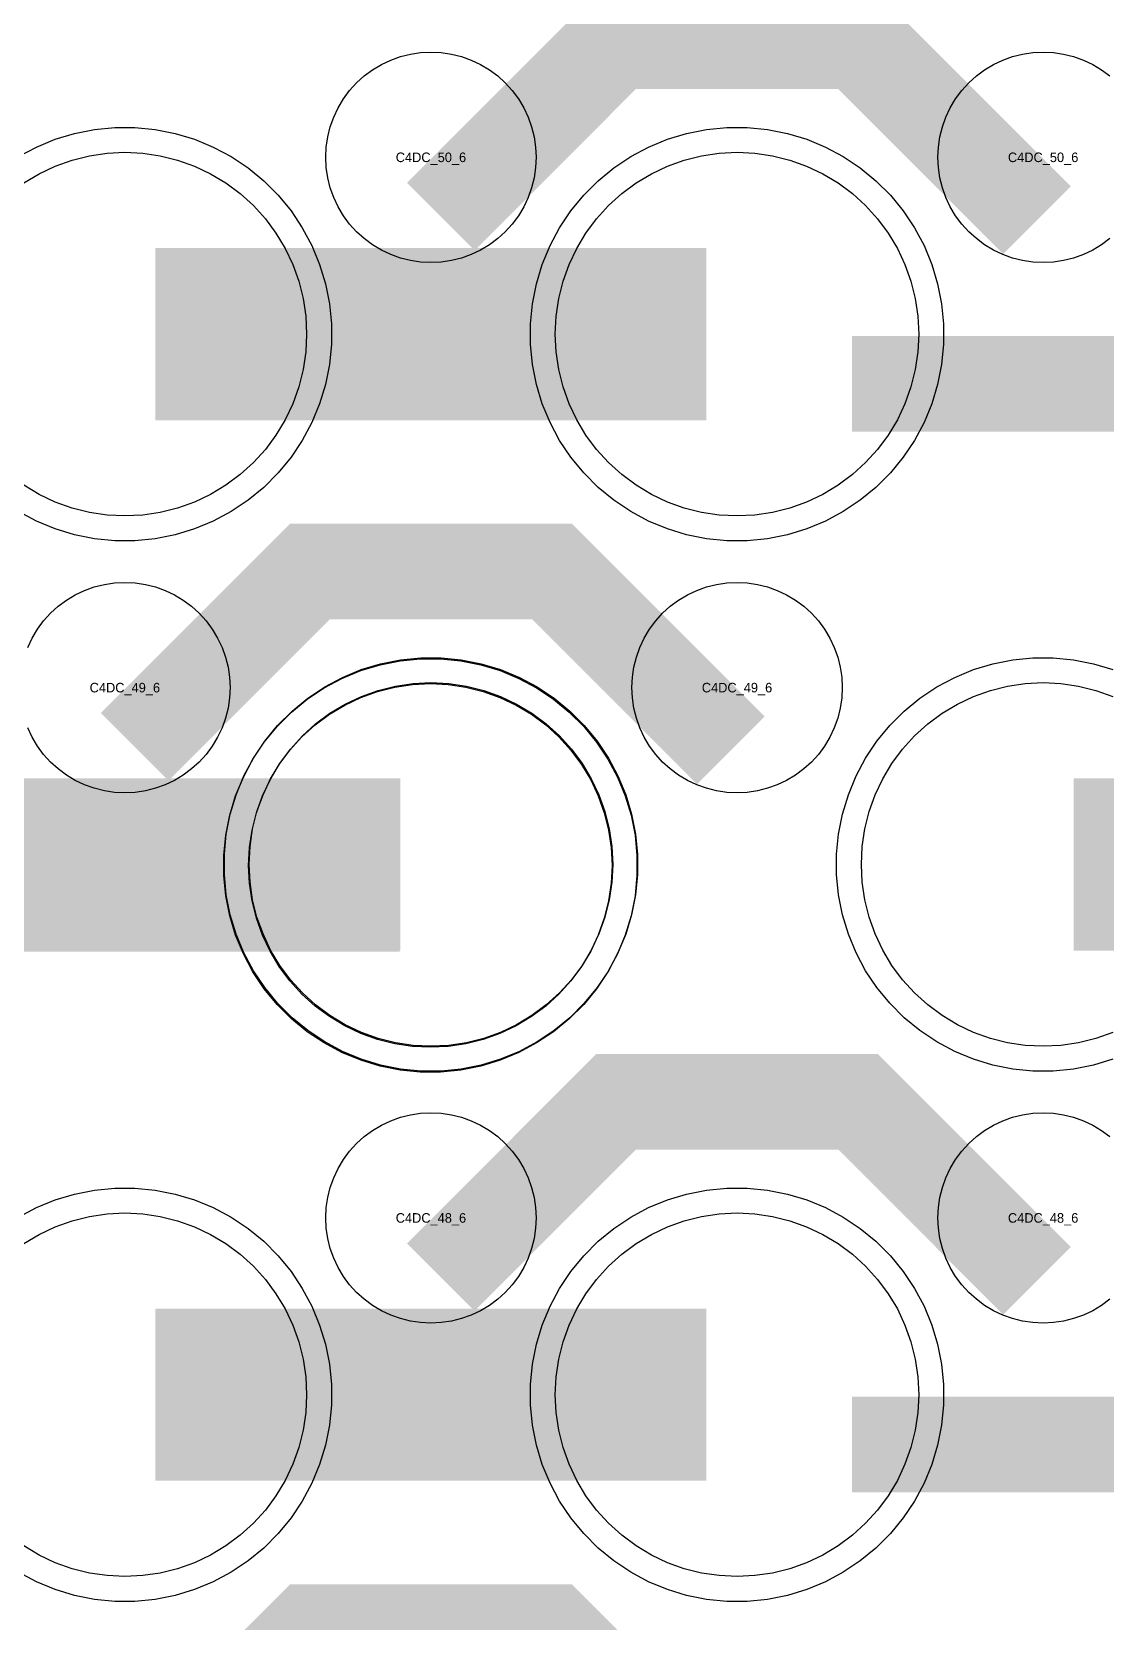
# Model space of a CAD drawing. Extents: x -11880 to 11880, y -14992 to 14992.
# Drawn here: x -10104.3 to -9823.5, y -8247.9 to -7832.4 of the extents above; entities that cross this region are included whole.
import ezdxf
from ezdxf.enums import TextEntityAlignment as Align

# ---------------------------------------------------------------- set-up
doc = ezdxf.new("R2010")
doc.units = 0
doc.header["$MEASUREMENT"] = 0
for name, color, linetype in [('GDS_775_DT_237', 138, 'CONTINUOUS'), ('RDL1_FS', 34, 'CONTINUOUS'), ('RDL_BS', 160, 'CONTINUOUS')]:
    doc.layers.add(name, color=color, linetype=linetype)

msp = doc.modelspace()

# ---------------------------------------------------------------- linework, layer by layer
at = {"layer": 'RDL1_FS'}
for points in [[(-10106.395, -7871.858), (-10102.395, -7869.46), (-10098.181, -7867.468), (-10093.791, -7865.896), (-10089.268, -7864.764), (-10084.657, -7864.08), (-10080, -7863.851), (-10075.343, -7864.08), (-10070.732, -7864.764), (-10066.209, -7865.896), (-10061.819, -7867.468), (-10057.605, -7869.46), (-10053.605, -7871.858), (-10049.86, -7874.636), (-10046.406, -7877.766), (-10043.276, -7881.22), (-10040.498, -7884.965), (-10038.1, -7888.965), (-10036.108, -7893.179), (-10034.536, -7897.569), (-10033.404, -7902.092), (-10032.72, -7906.703), (-10032.491, -7911.36), (-10032.72, -7916.017), (-10033.404, -7920.628), (-10034.536, -7925.151), (-10036.108, -7929.541), (-10038.1, -7933.755), (-10040.498, -7937.755), (-10043.276, -7941.5), (-10046.406, -7944.954), (-10049.86, -7948.084), (-10053.605, -7950.862), (-10057.605, -7953.26), (-10061.819, -7955.252), (-10066.209, -7956.824), (-10070.732, -7957.956), (-10075.343, -7958.64), (-10080, -7958.869), (-10084.657, -7958.64), (-10089.268, -7957.956), (-10093.791, -7956.824), (-10098.181, -7955.252), (-10102.395, -7953.26), (-10106.395, -7950.862)], [(-9821.819, -8093.817), (-9826.209, -8095.389), (-9830.732, -8096.521), (-9835.343, -8097.205), (-9840, -8097.434), (-9844.657, -8097.205), (-9849.268, -8096.521), (-9853.791, -8095.389), (-9858.181, -8093.817), (-9862.395, -8091.825), (-9866.395, -8089.427), (-9870.14, -8086.649), (-9873.594, -8083.519), (-9876.724, -8080.065), (-9879.502, -8076.32), (-9881.9, -8072.32), (-9883.892, -8068.106), (-9885.464, -8063.716), (-9886.596, -8059.193), (-9887.28, -8054.582), (-9887.509, -8049.925), (-9887.28, -8045.268), (-9886.596, -8040.657), (-9885.464, -8036.134), (-9883.892, -8031.744), (-9881.9, -8027.53), (-9879.502, -8023.53), (-9876.724, -8019.785), (-9873.594, -8016.331), (-9870.14, -8013.201), (-9866.395, -8010.423), (-9862.395, -8008.025), (-9858.181, -8006.033), (-9853.791, -8004.461), (-9849.268, -8003.329), (-9844.657, -8002.645), (-9840, -8002.416), (-9835.343, -8002.645), (-9830.732, -8003.329), (-9826.209, -8004.461), (-9821.819, -8006.033)], [(-10106.395, -8148.988), (-10102.395, -8146.59), (-10098.181, -8144.598), (-10093.791, -8143.026), (-10089.268, -8141.894), (-10084.657, -8141.21), (-10080, -8140.981), (-10075.343, -8141.21), (-10070.732, -8141.894), (-10066.209, -8143.026), (-10061.819, -8144.598), (-10057.605, -8146.59), (-10053.605, -8148.988), (-10049.86, -8151.766), (-10046.406, -8154.896), (-10043.276, -8158.35), (-10040.498, -8162.095), (-10038.1, -8166.095), (-10036.108, -8170.309), (-10034.536, -8174.699), (-10033.404, -8179.222), (-10032.72, -8183.833), (-10032.491, -8188.49), (-10032.72, -8193.147), (-10033.404, -8197.758), (-10034.536, -8202.281), (-10036.108, -8206.671), (-10038.1, -8210.885), (-10040.498, -8214.885), (-10043.276, -8218.63), (-10046.406, -8222.084), (-10049.86, -8225.214), (-10053.605, -8227.992), (-10057.605, -8230.39), (-10061.819, -8232.382), (-10066.209, -8233.954), (-10070.732, -8235.086), (-10075.343, -8235.77), (-10080, -8235.999), (-10084.657, -8235.77), (-10089.268, -8235.086), (-10093.791, -8233.954), (-10098.181, -8232.382), (-10102.395, -8230.39), (-10106.395, -8227.992)]]:
    msp.add_lwpolyline(points, dxfattribs=at)
for points in [[(-9920, -7958.869), (-9924.657, -7958.64), (-9929.268, -7957.956), (-9933.791, -7956.824), (-9938.181, -7955.252), (-9942.395, -7953.26), (-9946.395, -7950.862), (-9950.14, -7948.084), (-9953.594, -7944.954), (-9956.724, -7941.5), (-9959.502, -7937.755), (-9961.9, -7933.755), (-9963.892, -7929.541), (-9965.464, -7925.151), (-9966.596, -7920.628), (-9967.28, -7916.017), (-9967.509, -7911.36), (-9967.28, -7906.703), (-9966.596, -7902.092), (-9965.464, -7897.569), (-9963.892, -7893.179), (-9961.9, -7888.965), (-9959.502, -7884.965), (-9956.724, -7881.22), (-9953.594, -7877.766), (-9950.14, -7874.636), (-9946.395, -7871.858), (-9942.395, -7869.46), (-9938.181, -7867.468), (-9933.791, -7865.896), (-9929.268, -7864.764), (-9924.657, -7864.08), (-9920, -7863.851), (-9915.343, -7864.08), (-9910.732, -7864.764), (-9906.209, -7865.896), (-9901.819, -7867.468), (-9897.605, -7869.46), (-9893.605, -7871.858), (-9889.86, -7874.636), (-9886.406, -7877.766), (-9883.276, -7881.22), (-9880.498, -7884.965), (-9878.1, -7888.965), (-9876.108, -7893.179), (-9874.536, -7897.569), (-9873.404, -7902.092), (-9872.72, -7906.703), (-9872.491, -7911.36), (-9872.72, -7916.017), (-9873.404, -7920.628), (-9874.536, -7925.151), (-9876.108, -7929.541), (-9878.1, -7933.755), (-9880.498, -7937.755), (-9883.276, -7941.5), (-9886.406, -7944.954), (-9889.86, -7948.084), (-9893.605, -7950.862), (-9897.605, -7953.26), (-9901.819, -7955.252), (-9906.209, -7956.824), (-9910.732, -7957.956), (-9915.343, -7958.64)], [(-10000, -8097.434), (-10004.657, -8097.205), (-10009.268, -8096.521), (-10013.791, -8095.389), (-10018.181, -8093.817), (-10022.395, -8091.825), (-10026.395, -8089.427), (-10030.14, -8086.649), (-10033.594, -8083.519), (-10036.724, -8080.065), (-10039.502, -8076.32), (-10041.9, -8072.32), (-10043.892, -8068.106), (-10045.464, -8063.716), (-10046.596, -8059.193), (-10047.28, -8054.582), (-10047.509, -8049.925), (-10047.28, -8045.268), (-10046.596, -8040.657), (-10045.464, -8036.134), (-10043.892, -8031.744), (-10041.9, -8027.53), (-10039.502, -8023.53), (-10036.724, -8019.785), (-10033.594, -8016.331), (-10030.14, -8013.201), (-10026.395, -8010.423), (-10022.395, -8008.025), (-10018.181, -8006.033), (-10013.791, -8004.461), (-10009.268, -8003.329), (-10004.657, -8002.645), (-10000, -8002.416), (-9995.343, -8002.645), (-9990.732, -8003.329), (-9986.209, -8004.461), (-9981.819, -8006.033), (-9977.605, -8008.025), (-9973.605, -8010.423), (-9969.86, -8013.201), (-9966.406, -8016.331), (-9963.276, -8019.785), (-9960.498, -8023.53), (-9958.1, -8027.53), (-9956.108, -8031.744), (-9954.536, -8036.134), (-9953.404, -8040.657), (-9952.72, -8045.268), (-9952.491, -8049.925), (-9952.72, -8054.582), (-9953.404, -8059.193), (-9954.536, -8063.716), (-9956.108, -8068.106), (-9958.1, -8072.32), (-9960.498, -8076.32), (-9963.276, -8080.065), (-9966.406, -8083.519), (-9969.86, -8086.649), (-9973.605, -8089.427), (-9977.605, -8091.825), (-9981.819, -8093.817), (-9986.209, -8095.389), (-9990.732, -8096.521), (-9995.343, -8097.205)], [(-9920, -8235.999), (-9924.657, -8235.77), (-9929.268, -8235.086), (-9933.791, -8233.954), (-9938.181, -8232.382), (-9942.395, -8230.39), (-9946.395, -8227.992), (-9950.14, -8225.214), (-9953.594, -8222.084), (-9956.724, -8218.63), (-9959.502, -8214.885), (-9961.9, -8210.885), (-9963.892, -8206.671), (-9965.464, -8202.281), (-9966.596, -8197.758), (-9967.28, -8193.147), (-9967.509, -8188.49), (-9967.28, -8183.833), (-9966.596, -8179.222), (-9965.464, -8174.699), (-9963.892, -8170.309), (-9961.9, -8166.095), (-9959.502, -8162.095), (-9956.724, -8158.35), (-9953.594, -8154.896), (-9950.14, -8151.766), (-9946.395, -8148.988), (-9942.395, -8146.59), (-9938.181, -8144.598), (-9933.791, -8143.026), (-9929.268, -8141.894), (-9924.657, -8141.21), (-9920, -8140.981), (-9915.343, -8141.21), (-9910.732, -8141.894), (-9906.209, -8143.026), (-9901.819, -8144.598), (-9897.605, -8146.59), (-9893.605, -8148.988), (-9889.86, -8151.766), (-9886.406, -8154.896), (-9883.276, -8158.35), (-9880.498, -8162.095), (-9878.1, -8166.095), (-9876.108, -8170.309), (-9874.536, -8174.699), (-9873.404, -8179.222), (-9872.72, -8183.833), (-9872.491, -8188.49), (-9872.72, -8193.147), (-9873.404, -8197.758), (-9874.536, -8202.281), (-9876.108, -8206.671), (-9878.1, -8210.885), (-9880.498, -8214.885), (-9883.276, -8218.63), (-9886.406, -8222.084), (-9889.86, -8225.214), (-9893.605, -8227.992), (-9897.605, -8230.39), (-9901.819, -8232.382), (-9906.209, -8233.954), (-9910.732, -8235.086), (-9915.343, -8235.77)]]:
    msp.add_lwpolyline(points, close=True, dxfattribs=at)
for points in [[(-10071.998, -7911.36, 45, 45, 0), (-9999.998, -7911.36, 45, 45, 0)], [(-9999.998, -7911.36, 45, 45, 0), (-9927.998, -7911.36, 45, 45, 0)], [(-10151.998, -8049.925, 45, 45, 0), (-10079.998, -8049.925, 45, 45, 0)], [(-10079.998, -8049.925, 45, 45, 0), (-10007.998, -8049.925, 45, 45, 0)], [(-9831.998, -8049.925, 45, 45, 0), (-9759.998, -8049.925, 45, 45, 0)], [(-10071.998, -8188.49, 45, 45, 0), (-9999.998, -8188.49, 45, 45, 0)], [(-9999.998, -8188.49, 45, 45, 0), (-9927.998, -8188.49, 45, 45, 0)]]:
    msp.add_lwpolyline(points, format="xyseb", dxfattribs=at)
at = {"layer": 'RDL1_FS', "color": 241, "true_color": 0xf7abae}
msp.add_lwpolyline([(-10000.149, -8097.716), (-10004.806, -8097.487), (-10009.417, -8096.803), (-10013.94, -8095.671), (-10018.33, -8094.099), (-10022.544, -8092.107), (-10026.544, -8089.709), (-10030.289, -8086.931), (-10033.743, -8083.801), (-10036.873, -8080.347), (-10039.651, -8076.602), (-10042.049, -8072.602), (-10044.041, -8068.388), (-10045.613, -8063.998), (-10046.745, -8059.475), (-10047.429, -8054.864), (-10047.658, -8050.207), (-10047.429, -8045.55), (-10046.745, -8040.939), (-10045.613, -8036.416), (-10044.041, -8032.026), (-10042.049, -8027.812), (-10039.651, -8023.812), (-10036.873, -8020.067), (-10033.743, -8016.613), (-10030.289, -8013.483), (-10026.544, -8010.705), (-10022.544, -8008.307), (-10018.33, -8006.315), (-10013.94, -8004.743), (-10009.417, -8003.611), (-10004.806, -8002.927), (-10000.149, -8002.698), (-9995.492, -8002.927), (-9990.881, -8003.611), (-9986.358, -8004.743), (-9981.968, -8006.315), (-9977.754, -8008.307), (-9973.754, -8010.705), (-9970.009, -8013.483), (-9966.555, -8016.613), (-9963.425, -8020.067), (-9960.647, -8023.812), (-9958.249, -8027.812), (-9956.257, -8032.026), (-9954.685, -8036.416), (-9953.553, -8040.939), (-9952.869, -8045.55), (-9952.64, -8050.207), (-9952.869, -8054.864), (-9953.553, -8059.475), (-9954.685, -8063.998), (-9956.257, -8068.388), (-9958.249, -8072.602), (-9960.647, -8076.602), (-9963.425, -8080.347), (-9966.555, -8083.801), (-9970.009, -8086.931), (-9973.754, -8089.709), (-9977.754, -8092.107), (-9981.968, -8094.099), (-9986.358, -8095.671), (-9990.881, -8096.803), (-9995.492, -8097.487)], close=True, dxfattribs=at)
for points in [[(-10152.147, -8050.207, 45, 45, 0), (-10080.147, -8050.207, 45, 45, 0)], [(-10080.147, -8050.207, 45, 45, 0), (-10008.147, -8050.207, 45, 45, 0)]]:
    msp.add_lwpolyline(points, format="xyseb", dxfattribs=at)
at = {"layer": 'RDL_BS'}
for points in [[(-9997.438, -7880.674, 25, 25, 0), (-9951.623, -7834.859, 25, 25, 0), (-9918.07, -7834.859, 25, 25, 0)], [(-9841.599, -7881.573, 25, 25, 0), (-9888.313, -7834.859, 25, 25, 0), (-9918.071, -7834.859, 25, 25, 0)], [(-9889.984, -7924.373, 25, 25, 0), (-9780.719, -7924.373, 25, 25, 0)], [(-10077.438, -8019.239, 25, 25, 0), (-10031.623, -7973.424, 25, 25, 0), (-9998.07, -7973.424, 25, 25, 0)], [(-9921.599, -8020.138, 25, 25, 0), (-9968.313, -7973.424, 25, 25, 0), (-9998.071, -7973.424, 25, 25, 0)], [(-9997.438, -8157.804, 25, 25, 0), (-9951.623, -8111.989, 25, 25, 0), (-9918.07, -8111.989, 25, 25, 0)], [(-9841.599, -8158.703, 25, 25, 0), (-9888.313, -8111.989, 25, 25, 0), (-9918.071, -8111.989, 25, 25, 0)], [(-9889.984, -8201.503, 25, 25, 0), (-9780.719, -8201.503, 25, 25, 0)], [(-10077.438, -8296.369, 25, 25, 0), (-10031.623, -8250.554, 25, 25, 0), (-9998.07, -8250.554, 25, 25, 0)], [(-9921.599, -8297.268, 25, 25, 0), (-9968.313, -8250.554, 25, 25, 0), (-9998.071, -8250.554, 25, 25, 0)]]:
    msp.add_lwpolyline(points, format="xyseb", dxfattribs=at)
for points in [[(-10000, -7892.666), (-10002.693, -7892.534), (-10005.365, -7892.138), (-10007.984, -7891.481), (-10010.519, -7890.574), (-10012.956, -7889.422), (-10015.28, -7888.029), (-10017.443, -7886.426), (-10019.442, -7884.614), (-10021.254, -7882.615), (-10022.857, -7880.452), (-10024.25, -7878.128), (-10025.402, -7875.691), (-10026.309, -7873.156), (-10026.966, -7870.537), (-10027.362, -7867.865), (-10027.494, -7865.172), (-10027.362, -7862.479), (-10026.966, -7859.807), (-10026.309, -7857.188), (-10025.402, -7854.653), (-10024.25, -7852.216), (-10022.857, -7849.892), (-10021.254, -7847.729), (-10019.442, -7845.73), (-10017.443, -7843.918), (-10015.28, -7842.315), (-10012.956, -7840.922), (-10010.519, -7839.77), (-10007.984, -7838.863), (-10005.365, -7838.206), (-10002.693, -7837.81), (-10000, -7837.678), (-9997.307, -7837.81), (-9994.635, -7838.206), (-9992.016, -7838.863), (-9989.481, -7839.77), (-9987.044, -7840.922), (-9984.72, -7842.315), (-9982.557, -7843.918), (-9980.558, -7845.73), (-9978.746, -7847.729), (-9977.143, -7849.892), (-9975.75, -7852.216), (-9974.598, -7854.653), (-9973.691, -7857.188), (-9973.034, -7859.807), (-9972.638, -7862.479), (-9972.506, -7865.172), (-9972.638, -7867.865), (-9973.034, -7870.537), (-9973.691, -7873.156), (-9974.598, -7875.691), (-9975.75, -7878.128), (-9977.143, -7880.452), (-9978.746, -7882.615), (-9980.558, -7884.614), (-9982.557, -7886.426), (-9984.72, -7888.029), (-9987.044, -7889.422), (-9989.481, -7890.574), (-9992.016, -7891.481), (-9994.635, -7892.138), (-9997.307, -7892.534)], [(-9922.644, -7965.36), (-9927.938, -7964.843), (-9933.165, -7963.797), (-9938.205, -7962.266), (-9943.115, -7960.235), (-9947.777, -7957.743), (-9952.191, -7954.796), (-9956.292, -7951.434), (-9960.074, -7947.652), (-9963.436, -7943.551), (-9966.383, -7939.137), (-9968.875, -7934.475), (-9970.906, -7929.565), (-9972.437, -7924.525), (-9973.483, -7919.298), (-9974, -7914.004), (-9974, -7908.716), (-9973.483, -7903.422), (-9972.437, -7898.195), (-9970.906, -7893.155), (-9968.875, -7888.245), (-9966.383, -7883.583), (-9963.436, -7879.169), (-9960.074, -7875.068), (-9956.292, -7871.286), (-9952.191, -7867.924), (-9947.777, -7864.977), (-9943.115, -7862.485), (-9938.205, -7860.454), (-9933.165, -7858.923), (-9927.938, -7857.877), (-9922.644, -7857.36), (-9917.356, -7857.36), (-9912.062, -7857.877), (-9906.835, -7858.923), (-9901.795, -7860.454), (-9896.885, -7862.485), (-9892.223, -7864.977), (-9887.809, -7867.924), (-9883.708, -7871.286), (-9879.926, -7875.068), (-9876.564, -7879.169), (-9873.617, -7883.583), (-9871.125, -7888.245), (-9869.094, -7893.155), (-9867.563, -7898.195), (-9866.517, -7903.422), (-9866, -7908.716), (-9866, -7914.004), (-9866.517, -7919.298), (-9867.563, -7924.525), (-9869.094, -7929.565), (-9871.125, -7934.475), (-9873.617, -7939.137), (-9876.564, -7943.551), (-9879.926, -7947.652), (-9883.708, -7951.434), (-9887.809, -7954.796), (-9892.223, -7957.743), (-9896.885, -7960.235), (-9901.795, -7962.266), (-9906.835, -7963.797), (-9912.062, -7964.843), (-9917.356, -7965.36)], [(-9920, -8031.231), (-9922.693, -8031.099), (-9925.365, -8030.703), (-9927.984, -8030.046), (-9930.519, -8029.139), (-9932.956, -8027.987), (-9935.28, -8026.594), (-9937.443, -8024.991), (-9939.442, -8023.179), (-9941.254, -8021.18), (-9942.857, -8019.017), (-9944.25, -8016.693), (-9945.402, -8014.256), (-9946.309, -8011.721), (-9946.966, -8009.102), (-9947.362, -8006.43), (-9947.494, -8003.737), (-9947.362, -8001.044), (-9946.966, -7998.372), (-9946.309, -7995.753), (-9945.402, -7993.218), (-9944.25, -7990.781), (-9942.857, -7988.457), (-9941.254, -7986.294), (-9939.442, -7984.295), (-9937.443, -7982.483), (-9935.28, -7980.88), (-9932.956, -7979.487), (-9930.519, -7978.335), (-9927.984, -7977.428), (-9925.365, -7976.771), (-9922.693, -7976.375), (-9920, -7976.243), (-9917.307, -7976.375), (-9914.635, -7976.771), (-9912.016, -7977.428), (-9909.481, -7978.335), (-9907.044, -7979.487), (-9904.72, -7980.88), (-9902.557, -7982.483), (-9900.558, -7984.295), (-9898.746, -7986.294), (-9897.143, -7988.457), (-9895.75, -7990.781), (-9894.598, -7993.218), (-9893.691, -7995.753), (-9893.034, -7998.372), (-9892.638, -8001.044), (-9892.506, -8003.737), (-9892.638, -8006.43), (-9893.034, -8009.102), (-9893.691, -8011.721), (-9894.598, -8014.256), (-9895.75, -8016.693), (-9897.143, -8019.017), (-9898.746, -8021.18), (-9900.558, -8023.179), (-9902.557, -8024.991), (-9904.72, -8026.594), (-9907.044, -8027.987), (-9909.481, -8029.139), (-9912.016, -8030.046), (-9914.635, -8030.703), (-9917.307, -8031.099)], [(-10002.644, -8103.925), (-10007.938, -8103.408), (-10013.165, -8102.362), (-10018.205, -8100.831), (-10023.115, -8098.8), (-10027.777, -8096.308), (-10032.191, -8093.361), (-10036.292, -8089.999), (-10040.074, -8086.217), (-10043.436, -8082.116), (-10046.383, -8077.702), (-10048.875, -8073.04), (-10050.906, -8068.13), (-10052.437, -8063.09), (-10053.483, -8057.863), (-10054, -8052.569), (-10054, -8047.281), (-10053.483, -8041.987), (-10052.437, -8036.76), (-10050.906, -8031.72), (-10048.875, -8026.81), (-10046.383, -8022.148), (-10043.436, -8017.734), (-10040.074, -8013.633), (-10036.292, -8009.851), (-10032.191, -8006.489), (-10027.777, -8003.542), (-10023.115, -8001.05), (-10018.205, -7999.019), (-10013.165, -7997.488), (-10007.938, -7996.442), (-10002.644, -7995.925), (-9997.356, -7995.925), (-9992.062, -7996.442), (-9986.835, -7997.488), (-9981.795, -7999.019), (-9976.885, -8001.05), (-9972.223, -8003.542), (-9967.809, -8006.489), (-9963.708, -8009.851), (-9959.926, -8013.633), (-9956.564, -8017.734), (-9953.617, -8022.148), (-9951.125, -8026.81), (-9949.094, -8031.72), (-9947.563, -8036.76), (-9946.517, -8041.987), (-9946, -8047.281), (-9946, -8052.569), (-9946.517, -8057.863), (-9947.563, -8063.09), (-9949.094, -8068.13), (-9951.125, -8073.04), (-9953.617, -8077.702), (-9956.564, -8082.116), (-9959.926, -8086.217), (-9963.708, -8089.999), (-9967.809, -8093.361), (-9972.223, -8096.308), (-9976.885, -8098.8), (-9981.795, -8100.831), (-9986.835, -8102.362), (-9992.062, -8103.408), (-9997.356, -8103.925)], [(-10000, -8169.796), (-10002.693, -8169.664), (-10005.365, -8169.268), (-10007.984, -8168.611), (-10010.519, -8167.704), (-10012.956, -8166.552), (-10015.28, -8165.159), (-10017.443, -8163.556), (-10019.442, -8161.744), (-10021.254, -8159.745), (-10022.857, -8157.582), (-10024.25, -8155.258), (-10025.402, -8152.821), (-10026.309, -8150.286), (-10026.966, -8147.667), (-10027.362, -8144.995), (-10027.494, -8142.302), (-10027.362, -8139.609), (-10026.966, -8136.937), (-10026.309, -8134.318), (-10025.402, -8131.783), (-10024.25, -8129.346), (-10022.857, -8127.022), (-10021.254, -8124.859), (-10019.442, -8122.86), (-10017.443, -8121.048), (-10015.28, -8119.445), (-10012.956, -8118.052), (-10010.519, -8116.9), (-10007.984, -8115.993), (-10005.365, -8115.336), (-10002.693, -8114.94), (-10000, -8114.808), (-9997.307, -8114.94), (-9994.635, -8115.336), (-9992.016, -8115.993), (-9989.481, -8116.9), (-9987.044, -8118.052), (-9984.72, -8119.445), (-9982.557, -8121.048), (-9980.558, -8122.86), (-9978.746, -8124.859), (-9977.143, -8127.022), (-9975.75, -8129.346), (-9974.598, -8131.783), (-9973.691, -8134.318), (-9973.034, -8136.937), (-9972.638, -8139.609), (-9972.506, -8142.302), (-9972.638, -8144.995), (-9973.034, -8147.667), (-9973.691, -8150.286), (-9974.598, -8152.821), (-9975.75, -8155.258), (-9977.143, -8157.582), (-9978.746, -8159.745), (-9980.558, -8161.744), (-9982.557, -8163.556), (-9984.72, -8165.159), (-9987.044, -8166.552), (-9989.481, -8167.704), (-9992.016, -8168.611), (-9994.635, -8169.268), (-9997.307, -8169.664)], [(-9922.644, -8242.49), (-9927.938, -8241.973), (-9933.165, -8240.927), (-9938.205, -8239.396), (-9943.115, -8237.365), (-9947.777, -8234.873), (-9952.191, -8231.926), (-9956.292, -8228.564), (-9960.074, -8224.782), (-9963.436, -8220.681), (-9966.383, -8216.267), (-9968.875, -8211.605), (-9970.906, -8206.695), (-9972.437, -8201.655), (-9973.483, -8196.428), (-9974, -8191.134), (-9974, -8185.846), (-9973.483, -8180.552), (-9972.437, -8175.325), (-9970.906, -8170.285), (-9968.875, -8165.375), (-9966.383, -8160.713), (-9963.436, -8156.299), (-9960.074, -8152.198), (-9956.292, -8148.416), (-9952.191, -8145.054), (-9947.777, -8142.107), (-9943.115, -8139.615), (-9938.205, -8137.584), (-9933.165, -8136.053), (-9927.938, -8135.007), (-9922.644, -8134.49), (-9917.356, -8134.49), (-9912.062, -8135.007), (-9906.835, -8136.053), (-9901.795, -8137.584), (-9896.885, -8139.615), (-9892.223, -8142.107), (-9887.809, -8145.054), (-9883.708, -8148.416), (-9879.926, -8152.198), (-9876.564, -8156.299), (-9873.617, -8160.713), (-9871.125, -8165.375), (-9869.094, -8170.285), (-9867.563, -8175.325), (-9866.517, -8180.552), (-9866, -8185.846), (-9866, -8191.134), (-9866.517, -8196.428), (-9867.563, -8201.655), (-9869.094, -8206.695), (-9871.125, -8211.605), (-9873.617, -8216.267), (-9876.564, -8220.681), (-9879.926, -8224.782), (-9883.708, -8228.564), (-9887.809, -8231.926), (-9892.223, -8234.873), (-9896.885, -8237.365), (-9901.795, -8239.396), (-9906.835, -8240.927), (-9912.062, -8241.973), (-9917.356, -8242.49)]]:
    msp.add_lwpolyline(points, close=True, dxfattribs=at)
for points in [[(-9822.557, -7886.426), (-9824.72, -7888.029), (-9827.044, -7889.422), (-9829.481, -7890.574), (-9832.016, -7891.481), (-9834.635, -7892.138), (-9837.307, -7892.534), (-9840, -7892.666), (-9842.693, -7892.534), (-9845.365, -7892.138), (-9847.984, -7891.481), (-9850.519, -7890.574), (-9852.956, -7889.422), (-9855.28, -7888.029), (-9857.443, -7886.426), (-9859.442, -7884.614), (-9861.254, -7882.615), (-9862.857, -7880.452), (-9864.25, -7878.128), (-9865.402, -7875.691), (-9866.309, -7873.156), (-9866.966, -7870.537), (-9867.362, -7867.865), (-9867.494, -7865.172), (-9867.362, -7862.479), (-9866.966, -7859.807), (-9866.309, -7857.188), (-9865.402, -7854.653), (-9864.25, -7852.216), (-9862.857, -7849.892), (-9861.254, -7847.729), (-9859.442, -7845.73), (-9857.443, -7843.918), (-9855.28, -7842.315), (-9852.956, -7840.922), (-9850.519, -7839.77), (-9847.984, -7838.863), (-9845.365, -7838.206), (-9842.693, -7837.81), (-9840, -7837.678), (-9837.307, -7837.81), (-9834.635, -7838.206), (-9832.016, -7838.863), (-9829.481, -7839.77), (-9827.044, -7840.922), (-9824.72, -7842.315), (-9822.557, -7843.918)], [(-10107.777, -7864.977), (-10103.115, -7862.485), (-10098.205, -7860.454), (-10093.165, -7858.923), (-10087.938, -7857.877), (-10082.644, -7857.36), (-10077.356, -7857.36), (-10072.062, -7857.877), (-10066.835, -7858.923), (-10061.795, -7860.454), (-10056.885, -7862.485), (-10052.223, -7864.977), (-10047.809, -7867.924), (-10043.708, -7871.286), (-10039.926, -7875.068), (-10036.564, -7879.169), (-10033.617, -7883.583), (-10031.125, -7888.245), (-10029.094, -7893.155), (-10027.563, -7898.195), (-10026.517, -7903.422), (-10026, -7908.716), (-10026, -7914.004), (-10026.517, -7919.298), (-10027.563, -7924.525), (-10029.094, -7929.565), (-10031.125, -7934.475), (-10033.617, -7939.137), (-10036.564, -7943.551), (-10039.926, -7947.652), (-10043.708, -7951.434), (-10047.809, -7954.796), (-10052.223, -7957.743), (-10056.885, -7960.235), (-10061.795, -7962.266), (-10066.835, -7963.797), (-10072.062, -7964.843), (-10077.356, -7965.36), (-10082.644, -7965.36), (-10087.938, -7964.843), (-10093.165, -7963.797), (-10098.205, -7962.266), (-10103.115, -7960.235), (-10107.777, -7957.743)], [(-10105.402, -7993.218), (-10104.25, -7990.781), (-10102.857, -7988.457), (-10101.254, -7986.294), (-10099.442, -7984.295), (-10097.443, -7982.483), (-10095.28, -7980.88), (-10092.956, -7979.487), (-10090.519, -7978.335), (-10087.984, -7977.428), (-10085.365, -7976.771), (-10082.693, -7976.375), (-10080, -7976.243), (-10077.307, -7976.375), (-10074.635, -7976.771), (-10072.016, -7977.428), (-10069.481, -7978.335), (-10067.044, -7979.487), (-10064.72, -7980.88), (-10062.557, -7982.483), (-10060.558, -7984.295), (-10058.746, -7986.294), (-10057.143, -7988.457), (-10055.75, -7990.781), (-10054.598, -7993.218), (-10053.691, -7995.753), (-10053.034, -7998.372), (-10052.638, -8001.044), (-10052.506, -8003.737), (-10052.638, -8006.43), (-10053.034, -8009.102), (-10053.691, -8011.721), (-10054.598, -8014.256), (-10055.75, -8016.693), (-10057.143, -8019.017), (-10058.746, -8021.18), (-10060.558, -8023.179), (-10062.557, -8024.991), (-10064.72, -8026.594), (-10067.044, -8027.987), (-10069.481, -8029.139), (-10072.016, -8030.046), (-10074.635, -8030.703), (-10077.307, -8031.099), (-10080, -8031.231), (-10082.693, -8031.099), (-10085.365, -8030.703), (-10087.984, -8030.046), (-10090.519, -8029.139), (-10092.956, -8027.987), (-10095.28, -8026.594), (-10097.443, -8024.991), (-10099.442, -8023.179), (-10101.254, -8021.18), (-10102.857, -8019.017), (-10104.25, -8016.693), (-10105.402, -8014.256)], [(-9821.795, -8100.831), (-9826.835, -8102.362), (-9832.062, -8103.408), (-9837.356, -8103.925), (-9842.644, -8103.925), (-9847.938, -8103.408), (-9853.165, -8102.362), (-9858.205, -8100.831), (-9863.115, -8098.8), (-9867.777, -8096.308), (-9872.191, -8093.361), (-9876.292, -8089.999), (-9880.074, -8086.217), (-9883.436, -8082.116), (-9886.383, -8077.702), (-9888.875, -8073.04), (-9890.906, -8068.13), (-9892.437, -8063.09), (-9893.483, -8057.863), (-9894, -8052.569), (-9894, -8047.281), (-9893.483, -8041.987), (-9892.437, -8036.76), (-9890.906, -8031.72), (-9888.875, -8026.81), (-9886.383, -8022.148), (-9883.436, -8017.734), (-9880.074, -8013.633), (-9876.292, -8009.851), (-9872.191, -8006.489), (-9867.777, -8003.542), (-9863.115, -8001.05), (-9858.205, -7999.019), (-9853.165, -7997.488), (-9847.938, -7996.442), (-9842.644, -7995.925), (-9837.356, -7995.925), (-9832.062, -7996.442), (-9826.835, -7997.488), (-9821.795, -7999.019)], [(-9822.557, -8163.556), (-9824.72, -8165.159), (-9827.044, -8166.552), (-9829.481, -8167.704), (-9832.016, -8168.611), (-9834.635, -8169.268), (-9837.307, -8169.664), (-9840, -8169.796), (-9842.693, -8169.664), (-9845.365, -8169.268), (-9847.984, -8168.611), (-9850.519, -8167.704), (-9852.956, -8166.552), (-9855.28, -8165.159), (-9857.443, -8163.556), (-9859.442, -8161.744), (-9861.254, -8159.745), (-9862.857, -8157.582), (-9864.25, -8155.258), (-9865.402, -8152.821), (-9866.309, -8150.286), (-9866.966, -8147.667), (-9867.362, -8144.995), (-9867.494, -8142.302), (-9867.362, -8139.609), (-9866.966, -8136.937), (-9866.309, -8134.318), (-9865.402, -8131.783), (-9864.25, -8129.346), (-9862.857, -8127.022), (-9861.254, -8124.859), (-9859.442, -8122.86), (-9857.443, -8121.048), (-9855.28, -8119.445), (-9852.956, -8118.052), (-9850.519, -8116.9), (-9847.984, -8115.993), (-9845.365, -8115.336), (-9842.693, -8114.94), (-9840, -8114.808), (-9837.307, -8114.94), (-9834.635, -8115.336), (-9832.016, -8115.993), (-9829.481, -8116.9), (-9827.044, -8118.052), (-9824.72, -8119.445), (-9822.557, -8121.048)], [(-10107.777, -8142.107), (-10103.115, -8139.615), (-10098.205, -8137.584), (-10093.165, -8136.053), (-10087.938, -8135.007), (-10082.644, -8134.49), (-10077.356, -8134.49), (-10072.062, -8135.007), (-10066.835, -8136.053), (-10061.795, -8137.584), (-10056.885, -8139.615), (-10052.223, -8142.107), (-10047.809, -8145.054), (-10043.708, -8148.416), (-10039.926, -8152.198), (-10036.564, -8156.299), (-10033.617, -8160.713), (-10031.125, -8165.375), (-10029.094, -8170.285), (-10027.563, -8175.325), (-10026.517, -8180.552), (-10026, -8185.846), (-10026, -8191.134), (-10026.517, -8196.428), (-10027.563, -8201.655), (-10029.094, -8206.695), (-10031.125, -8211.605), (-10033.617, -8216.267), (-10036.564, -8220.681), (-10039.926, -8224.782), (-10043.708, -8228.564), (-10047.809, -8231.926), (-10052.223, -8234.873), (-10056.885, -8237.365), (-10061.795, -8239.396), (-10066.835, -8240.927), (-10072.062, -8241.973), (-10077.356, -8242.49), (-10082.644, -8242.49), (-10087.938, -8241.973), (-10093.165, -8240.927), (-10098.205, -8239.396), (-10103.115, -8237.365), (-10107.777, -8234.873)]]:
    msp.add_lwpolyline(points, dxfattribs=at)
at = {"layer": 'RDL_BS', "color": 241, "true_color": 0xf7abae}
msp.add_lwpolyline([(-10002.793, -8104.207), (-10008.087, -8103.69), (-10013.314, -8102.644), (-10018.354, -8101.113), (-10023.264, -8099.082), (-10027.926, -8096.59), (-10032.34, -8093.643), (-10036.441, -8090.281), (-10040.223, -8086.499), (-10043.585, -8082.398), (-10046.532, -8077.984), (-10049.024, -8073.322), (-10051.055, -8068.412), (-10052.586, -8063.372), (-10053.632, -8058.145), (-10054.149, -8052.851), (-10054.149, -8047.563), (-10053.632, -8042.269), (-10052.586, -8037.042), (-10051.055, -8032.002), (-10049.024, -8027.092), (-10046.532, -8022.43), (-10043.585, -8018.016), (-10040.223, -8013.915), (-10036.441, -8010.133), (-10032.34, -8006.771), (-10027.926, -8003.824), (-10023.264, -8001.332), (-10018.354, -7999.301), (-10013.314, -7997.77), (-10008.087, -7996.724), (-10002.793, -7996.207), (-9997.505, -7996.207), (-9992.211, -7996.724), (-9986.984, -7997.77), (-9981.944, -7999.301), (-9977.034, -8001.332), (-9972.372, -8003.824), (-9967.958, -8006.771), (-9963.857, -8010.133), (-9960.075, -8013.915), (-9956.713, -8018.016), (-9953.766, -8022.43), (-9951.274, -8027.092), (-9949.243, -8032.002), (-9947.712, -8037.042), (-9946.666, -8042.269), (-9946.149, -8047.563), (-9946.149, -8052.851), (-9946.666, -8058.145), (-9947.712, -8063.372), (-9949.243, -8068.412), (-9951.274, -8073.322), (-9953.766, -8077.984), (-9956.713, -8082.398), (-9960.075, -8086.499), (-9963.857, -8090.281), (-9967.958, -8093.643), (-9972.372, -8096.59), (-9977.034, -8099.082), (-9981.944, -8101.113), (-9986.984, -8102.644), (-9992.211, -8103.69), (-9997.505, -8104.207)], close=True, dxfattribs=at)

# ---------------------------------------------------------------- texts
at = {"layer": 'GDS_775_DT_237'}
for s, p in [('C4DC_50_6', (-10000, -7865.172)), ('C4DC_50_6', (-10000, -7865.172)), ('C4DC_50_6', (-9840, -7865.172)), ('C4DC_50_6', (-9840, -7865.172)), ('C4DC_49_6', (-10080, -8003.737)), ('C4DC_49_6', (-10080, -8003.737)), ('C4DC_49_6', (-9920, -8003.737)), ('C4DC_49_6', (-9920, -8003.737)), ('C4DC_48_6', (-10000, -8142.302)), ('C4DC_48_6', (-10000, -8142.302)), ('C4DC_48_6', (-9840, -8142.302)), ('C4DC_48_6', (-9840, -8142.302))]:
    msp.add_text(s, height=2.5, dxfattribs=at).set_placement(p, align=Align.MIDDLE_CENTER)

doc.saveas('drawing.dxf')
